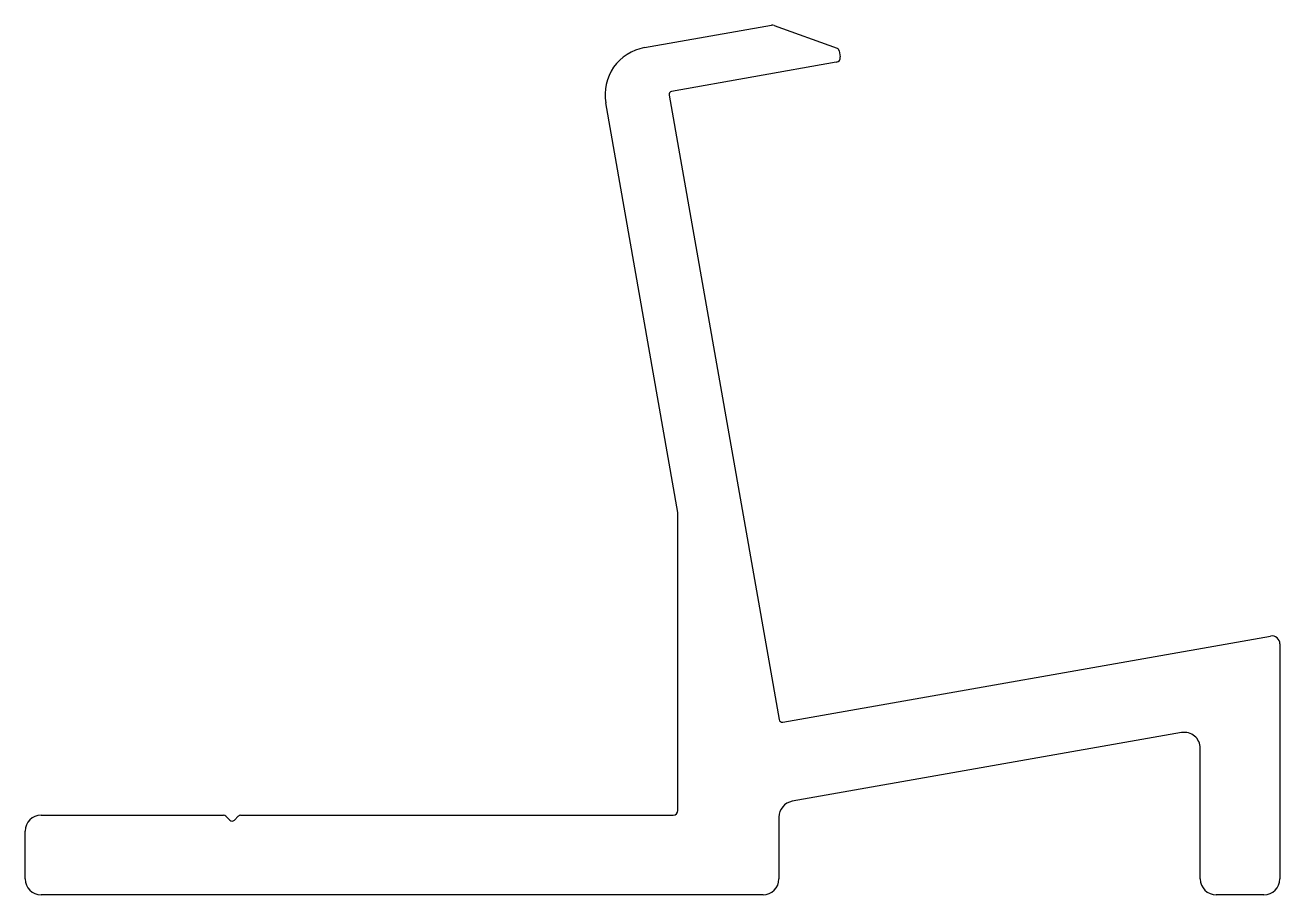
# Model space of a CAD drawing. Extents: x 1189.2 to 1268, y 1841.3 to 1895.9.
import ezdxf

# ---------------------------------------------------------------- set-up
doc = ezdxf.new("R2010")
doc.units = 0
doc.layers.add('KLEMME-KOPF', color=6, linetype='CONTINUOUS')

msp = doc.modelspace()

# ---------------------------------------------------------------- linework, layer by layer
at = {"layer": 'KLEMME-KOPF', "color": 0}
for p, q in [((1228.076, 1894.503), (1236.062, 1895.911)), ((1236.217, 1895.897), (1240.167, 1894.459)), ((1240.296, 1894.306), (1240.362, 1893.927)), ((1240.119, 1893.58), (1229.779, 1891.757)), ((1229.616, 1891.525), (1236.527, 1852.331)), ((1230.173, 1865.332), (1225.642, 1891.027)), ((1230.178, 1846.622), (1230.178, 1865.28)), ((1236.759, 1852.168), (1267.394, 1857.57)), ((1267.981, 1857.078), (1267.981, 1842.322)), ((1261.807, 1851.508), (1237.348, 1847.195)), ((1262.981, 1842.322), (1262.981, 1850.523)), ((1190.178, 1846.322), (1201.645, 1846.322)), ((1202.036, 1846.014), (1201.786, 1846.264)), ((1202.569, 1846.264), (1202.319, 1846.014)), ((1202.711, 1846.322), (1229.878, 1846.322)), ((1236.522, 1846.21), (1236.522, 1842.322)), ((1189.178, 1842.322), (1189.178, 1845.322)), ((1235.522, 1841.322), (1190.178, 1841.322)), ((1266.981, 1841.322), (1263.981, 1841.322))]:
    msp.add_line(p, q, dxfattribs=at)
for centre, radius, start, end in [((1236.114, 1895.615), 0.3, 70, 100), ((1228.597, 1891.548), 3, 100, 190), ((1240.099, 1894.271), 0.2, 10, 70), ((1240.067, 1893.875), 0.3, 280, 10), ((1229.813, 1891.56), 0.2, 100, 190), ((1229.878, 1865.28), 0.3, 0, 10), ((1267.481, 1857.078), 0.5, 0, 100), ((1236.724, 1852.365), 0.2, 190, 280), ((1261.981, 1850.523), 1, 0, 100), ((1237.522, 1846.21), 1, 100, 180), ((1229.878, 1846.622), 0.3, 270, 360), ((1190.178, 1845.322), 1, 90, 180), ((1201.645, 1846.122), 0.2, 45, 90), ((1202.178, 1846.155), 0.2, 225, 315), ((1202.711, 1846.122), 0.2, 90, 135), ((1190.178, 1842.322), 1, 180, 270), ((1235.522, 1842.322), 1, 270, 0), ((1263.981, 1842.322), 1, 180, 270), ((1266.981, 1842.322), 1, 270, 0)]:
    msp.add_arc(centre, radius, start, end, dxfattribs=at)

doc.saveas('drawing.dxf')
